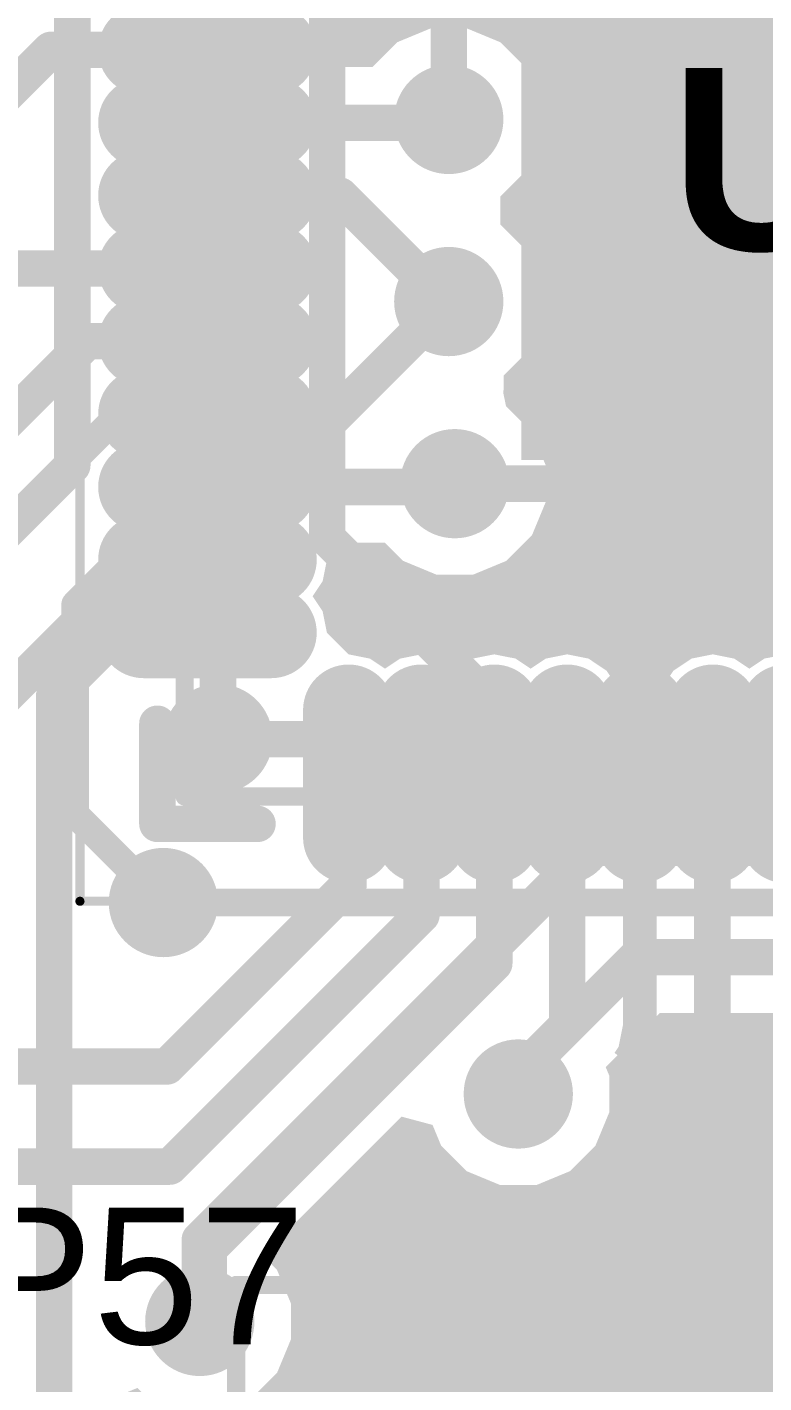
# Model space of a CAD drawing. Header units: inches. Extents: x -3 to 191, y -18 to 93.
# Drawn here: x 29.85 to 33.9, y 24.16 to 31.61 of the extents above; entities that cross this region are included whole.
import ezdxf

# ---------------------------------------------------------------- set-up
doc = ezdxf.new("R2010")
doc.units = ezdxf.units.IN
for name, color, linetype in [('Bottom Layer', 5, 'Continuous'), ('GND 1', 90, 'Continuous'), ('GND 2', 156, 'Continuous'), ('Mechanical 13', 56, 'Continuous'), ('Mechanical 15', 56, 'Continuous'), ('Mechanical 20', 56, 'Continuous'), ('PWR', 16, 'Continuous'), ('Signal L4', 76, 'Continuous'), ('Top Layer', 1, 'Continuous'), ('Top Overlay', 2, 'Continuous'), ('Top Paste', 8, 'Continuous'), ('Top Solder', 216, 'Continuous'), ('Via Holes', 16, 'Continuous')]:
    doc.layers.add(name, color=color, linetype=linetype)
doc.styles.add('Arial', font='', dxfattribs={"height": 0.2})
doc.styles.add('Arial_Bold', font='', dxfattribs={"height": 0.2})
doc.styles.get('Arial').set_extended_font_data('Arial')
doc.styles.get('Arial_Bold').set_extended_font_data('Arial', bold=True)

# ---------------------------------------------------------------- blocks, each defined once
blk = doc.blocks.new('PAD_RND_1MM_107')
at = {"layer": 'Top Layer'}
h = blk.add_hatch(color=1, dxfattribs=at)
edge = h.paths.add_edge_path()
edge.add_arc((0, 0), 0.5, 0, 360)
at = {"layer": 'Top Solder'}
h = blk.add_hatch(color=216, dxfattribs=at)
edge = h.paths.add_edge_path()
edge.add_arc((0, 0), 0.5, 0, 360)
blk = doc.blocks.new('PAD_RND_1MM_108')
at = {"layer": 'Top Layer'}
h = blk.add_hatch(color=1, dxfattribs=at)
edge = h.paths.add_edge_path()
edge.add_arc((0, 0), 0.5, 0, 360)
at = {"layer": 'Top Solder'}
h = blk.add_hatch(color=216, dxfattribs=at)
edge = h.paths.add_edge_path()
edge.add_arc((0, 0), 0.5, 0, 360)
blk = doc.blocks.new('ABM8272T3_163')
at = {"layer": 'Mechanical 20'}
for points in [[(-2.8, -2.4, 0.1, 0.1, 0), (-2.8, 2.4, 0.1, 0.1, 0)], [(2.8, -2.4, 0.1, 0.1, 0), (-2.8, -2.4, 0.1, 0.1, 0)]]:
    blk.add_lwpolyline(points, format="xyseb", dxfattribs=at)
blk.add_lwpolyline([(-2.825, -2.4, 0.05, 0.05, 1), (-2.775, -2.4, 0.05, 0.05, 1)], format="xyseb", close=True, dxfattribs=at)
blk.add_lwpolyline([(-2.825, -2.4, 0.05, 0.05, 1), (-2.775, -2.4, 0.05, 0.05, 1)], format="xyseb", close=True, dxfattribs=at)
blk = doc.blocks.new('QFN_56_EP_167')
at = {"layer": 'Bottom Layer'}
h = blk.add_hatch(color=5, dxfattribs=at)
edge = h.paths.add_edge_path()
edge.add_arc((-1.1, 0), 0.3, 0, 360)
h = blk.add_hatch(color=5, dxfattribs=at)
edge = h.paths.add_edge_path()
edge.add_arc((-1.1, -1.1), 0.3, 0, 360)
at = {"layer": 'GND 1'}
h = blk.add_hatch(color=90, dxfattribs=at)
edge = h.paths.add_edge_path()
edge.add_arc((-1.1, 0), 0.3, 0, 360)
h = blk.add_hatch(color=90, dxfattribs=at)
edge = h.paths.add_edge_path()
edge.add_arc((-1.1, -1.1), 0.3, 0, 360)
at = {"layer": 'GND 2'}
h = blk.add_hatch(color=156, dxfattribs=at)
edge = h.paths.add_edge_path()
edge.add_arc((-1.1, 0), 0.3, 0, 360)
h = blk.add_hatch(color=156, dxfattribs=at)
edge = h.paths.add_edge_path()
edge.add_arc((-1.1, -1.1), 0.3, 0, 360)
at = {"layer": 'PWR'}
h = blk.add_hatch(color=16, dxfattribs=at)
edge = h.paths.add_edge_path()
edge.add_arc((-1.1, 0), 0.3, 0, 360)
h = blk.add_hatch(color=16, dxfattribs=at)
edge = h.paths.add_edge_path()
edge.add_arc((-1.1, -1.1), 0.3, 0, 360)
at = {"layer": 'Signal L4'}
h = blk.add_hatch(color=76, dxfattribs=at)
edge = h.paths.add_edge_path()
edge.add_arc((-1.1, 0), 0.3, 0, 360)
h = blk.add_hatch(color=76, dxfattribs=at)
edge = h.paths.add_edge_path()
edge.add_arc((-1.1, -1.1), 0.3, 0, 360)
at = {"layer": 'Top Layer'}
blk.add_hatch(color=1, dxfattribs=at).paths.add_polyline_path([(-1.55, 1.55), (1.55, 1.55), (1.55, -1.55), (-1.55, -1.55)])
h = blk.add_hatch(color=1, dxfattribs=at)
edge = h.paths.add_edge_path()
edge.add_arc((-3.025, 0.6), 0.1, 270, 450)
edge.add_line((-3.025, 0.7), (-3.725, 0.7))
edge.add_arc((-3.725, 0.6), 0.1, 90, 270)
edge.add_line((-3.725, 0.5), (-3.025, 0.5))
h = blk.add_hatch(color=1, dxfattribs=at)
edge = h.paths.add_edge_path()
edge.add_arc((-3.025, 0.2), 0.1, 270, 450)
edge.add_line((-3.025, 0.3), (-3.725, 0.3))
edge.add_arc((-3.725, 0.2), 0.1, 90, 270)
edge.add_line((-3.725, 0.1), (-3.025, 0.1))
h = blk.add_hatch(color=1, dxfattribs=at)
edge = h.paths.add_edge_path()
edge.add_arc((-1.1, 0), 0.3, 0, 360)
h = blk.add_hatch(color=1, dxfattribs=at)
edge = h.paths.add_edge_path()
edge.add_arc((-3.025, -0.2), 0.1, 270, 450)
edge.add_line((-3.025, -0.1), (-3.725, -0.1))
edge.add_arc((-3.725, -0.2), 0.1, 90, 270)
edge.add_line((-3.725, -0.3), (-3.025, -0.3))
h = blk.add_hatch(color=1, dxfattribs=at)
edge = h.paths.add_edge_path()
edge.add_arc((-3.025, -0.6), 0.1, 270, 450)
edge.add_line((-3.025, -0.5), (-3.725, -0.5))
edge.add_arc((-3.725, -0.6), 0.1, 90, 270)
edge.add_line((-3.725, -0.7), (-3.025, -0.7))
h = blk.add_hatch(color=1, dxfattribs=at)
edge = h.paths.add_edge_path()
edge.add_arc((-1.1, -1.1), 0.3, 0, 360)
h = blk.add_hatch(color=1, dxfattribs=at)
edge = h.paths.add_edge_path()
edge.add_arc((-3.025, -1), 0.1, 270, 450)
edge.add_line((-3.025, -0.9), (-3.725, -0.9))
edge.add_arc((-3.725, -1), 0.1, 90, 270)
edge.add_line((-3.725, -1.1), (-3.025, -1.1))
h = blk.add_hatch(color=1, dxfattribs=at)
edge = h.paths.add_edge_path()
edge.add_arc((-3.025, -1.4), 0.1, 270, 450)
edge.add_line((-3.025, -1.3), (-3.725, -1.3))
edge.add_arc((-3.725, -1.4), 0.1, 90, 270)
edge.add_line((-3.725, -1.5), (-3.025, -1.5))
h = blk.add_hatch(color=1, dxfattribs=at)
edge = h.paths.add_edge_path()
edge.add_arc((-3.025, -1.8), 0.1, 270, 450)
edge.add_line((-3.025, -1.7), (-3.725, -1.7))
edge.add_arc((-3.725, -1.8), 0.1, 90, 270)
edge.add_line((-3.725, -1.9), (-3.025, -1.9))
h = blk.add_hatch(color=1, dxfattribs=at)
edge = h.paths.add_edge_path()
edge.add_arc((-3.025, -2.2), 0.1, 270, 450)
edge.add_line((-3.025, -2.1), (-3.725, -2.1))
edge.add_arc((-3.725, -2.2), 0.1, 90, 270)
edge.add_line((-3.725, -2.3), (-3.025, -2.3))
h = blk.add_hatch(color=1, dxfattribs=at)
edge = h.paths.add_edge_path()
edge.add_arc((-3.025, -2.6), 0.1, 270, 450)
edge.add_line((-3.025, -2.5), (-3.725, -2.5))
edge.add_arc((-3.725, -2.6), 0.1, 90, 270)
edge.add_line((-3.725, -2.7), (-3.025, -2.7))
h = blk.add_hatch(color=1, dxfattribs=at)
edge = h.paths.add_edge_path()
edge.add_arc((-2.6, -3.725), 0.1, 180, 360)
edge.add_line((-2.5, -3.725), (-2.5, -3.025))
edge.add_arc((-2.6, -3.025), 0.1, 0, 180)
edge.add_line((-2.7, -3.025), (-2.7, -3.725))
h = blk.add_hatch(color=1, dxfattribs=at)
edge = h.paths.add_edge_path()
edge.add_arc((-2.2, -3.725), 0.1, 180, 360)
edge.add_line((-2.1, -3.725), (-2.1, -3.025))
edge.add_arc((-2.2, -3.025), 0.1, 0, 180)
edge.add_line((-2.3, -3.025), (-2.3, -3.725))
h = blk.add_hatch(color=1, dxfattribs=at)
edge = h.paths.add_edge_path()
edge.add_arc((-1.8, -3.725), 0.1, 180, 360)
edge.add_line((-1.7, -3.725), (-1.7, -3.025))
edge.add_arc((-1.8, -3.025), 0.1, 0, 180)
edge.add_line((-1.9, -3.025), (-1.9, -3.725))
h = blk.add_hatch(color=1, dxfattribs=at)
edge = h.paths.add_edge_path()
edge.add_arc((-1.4, -3.725), 0.1, 180, 360)
edge.add_line((-1.3, -3.725), (-1.3, -3.025))
edge.add_arc((-1.4, -3.025), 0.1, 0, 180)
edge.add_line((-1.5, -3.025), (-1.5, -3.725))
h = blk.add_hatch(color=1, dxfattribs=at)
edge = h.paths.add_edge_path()
edge.add_arc((-1, -3.725), 0.1, 180, 360)
edge.add_line((-0.9, -3.725), (-0.9, -3.025))
edge.add_arc((-1, -3.025), 0.1, 0, 180)
edge.add_line((-1.1, -3.025), (-1.1, -3.725))
h = blk.add_hatch(color=1, dxfattribs=at)
edge = h.paths.add_edge_path()
edge.add_arc((-0.6, -3.725), 0.1, 180, 360)
edge.add_line((-0.5, -3.725), (-0.5, -3.025))
edge.add_arc((-0.6, -3.025), 0.1, 0, 180)
edge.add_line((-0.7, -3.025), (-0.7, -3.725))
at = {"layer": 'Top Paste'}
blk.add_hatch(color=8, dxfattribs=at).paths.add_polyline_path([(-1.55, 1.55), (1.55, 1.55), (1.55, -1.55), (-1.55, -1.55)])
h = blk.add_hatch(color=8, dxfattribs=at)
edge = h.paths.add_edge_path()
edge.add_arc((-3.025, 0.6), 0.1, 270, 450)
edge.add_line((-3.025, 0.7), (-3.725, 0.7))
edge.add_arc((-3.725, 0.6), 0.1, 90, 270)
edge.add_line((-3.725, 0.5), (-3.025, 0.5))
h = blk.add_hatch(color=8, dxfattribs=at)
edge = h.paths.add_edge_path()
edge.add_arc((-3.025, 0.2), 0.1, 270, 450)
edge.add_line((-3.025, 0.3), (-3.725, 0.3))
edge.add_arc((-3.725, 0.2), 0.1, 90, 270)
edge.add_line((-3.725, 0.1), (-3.025, 0.1))
h = blk.add_hatch(color=8, dxfattribs=at)
edge = h.paths.add_edge_path()
edge.add_arc((-3.025, -0.2), 0.1, 270, 450)
edge.add_line((-3.025, -0.1), (-3.725, -0.1))
edge.add_arc((-3.725, -0.2), 0.1, 90, 270)
edge.add_line((-3.725, -0.3), (-3.025, -0.3))
h = blk.add_hatch(color=8, dxfattribs=at)
edge = h.paths.add_edge_path()
edge.add_arc((-3.025, -0.6), 0.1, 270, 450)
edge.add_line((-3.025, -0.5), (-3.725, -0.5))
edge.add_arc((-3.725, -0.6), 0.1, 90, 270)
edge.add_line((-3.725, -0.7), (-3.025, -0.7))
h = blk.add_hatch(color=8, dxfattribs=at)
edge = h.paths.add_edge_path()
edge.add_arc((-3.025, -1), 0.1, 270, 450)
edge.add_line((-3.025, -0.9), (-3.725, -0.9))
edge.add_arc((-3.725, -1), 0.1, 90, 270)
edge.add_line((-3.725, -1.1), (-3.025, -1.1))
h = blk.add_hatch(color=8, dxfattribs=at)
edge = h.paths.add_edge_path()
edge.add_arc((-3.025, -1.4), 0.1, 270, 450)
edge.add_line((-3.025, -1.3), (-3.725, -1.3))
edge.add_arc((-3.725, -1.4), 0.1, 90, 270)
edge.add_line((-3.725, -1.5), (-3.025, -1.5))
h = blk.add_hatch(color=8, dxfattribs=at)
edge = h.paths.add_edge_path()
edge.add_arc((-3.025, -1.8), 0.1, 270, 450)
edge.add_line((-3.025, -1.7), (-3.725, -1.7))
edge.add_arc((-3.725, -1.8), 0.1, 90, 270)
edge.add_line((-3.725, -1.9), (-3.025, -1.9))
h = blk.add_hatch(color=8, dxfattribs=at)
edge = h.paths.add_edge_path()
edge.add_arc((-3.025, -2.2), 0.1, 270, 450)
edge.add_line((-3.025, -2.1), (-3.725, -2.1))
edge.add_arc((-3.725, -2.2), 0.1, 90, 270)
edge.add_line((-3.725, -2.3), (-3.025, -2.3))
h = blk.add_hatch(color=8, dxfattribs=at)
edge = h.paths.add_edge_path()
edge.add_arc((-3.025, -2.6), 0.1, 270, 450)
edge.add_line((-3.025, -2.5), (-3.725, -2.5))
edge.add_arc((-3.725, -2.6), 0.1, 90, 270)
edge.add_line((-3.725, -2.7), (-3.025, -2.7))
h = blk.add_hatch(color=8, dxfattribs=at)
edge = h.paths.add_edge_path()
edge.add_arc((-2.6, -3.725), 0.1, 180, 360)
edge.add_line((-2.5, -3.725), (-2.5, -3.025))
edge.add_arc((-2.6, -3.025), 0.1, 0, 180)
edge.add_line((-2.7, -3.025), (-2.7, -3.725))
h = blk.add_hatch(color=8, dxfattribs=at)
edge = h.paths.add_edge_path()
edge.add_arc((-2.2, -3.725), 0.1, 180, 360)
edge.add_line((-2.1, -3.725), (-2.1, -3.025))
edge.add_arc((-2.2, -3.025), 0.1, 0, 180)
edge.add_line((-2.3, -3.025), (-2.3, -3.725))
h = blk.add_hatch(color=8, dxfattribs=at)
edge = h.paths.add_edge_path()
edge.add_arc((-1.8, -3.725), 0.1, 180, 360)
edge.add_line((-1.7, -3.725), (-1.7, -3.025))
edge.add_arc((-1.8, -3.025), 0.1, 0, 180)
edge.add_line((-1.9, -3.025), (-1.9, -3.725))
h = blk.add_hatch(color=8, dxfattribs=at)
edge = h.paths.add_edge_path()
edge.add_arc((-1.4, -3.725), 0.1, 180, 360)
edge.add_line((-1.3, -3.725), (-1.3, -3.025))
edge.add_arc((-1.4, -3.025), 0.1, 0, 180)
edge.add_line((-1.5, -3.025), (-1.5, -3.725))
h = blk.add_hatch(color=8, dxfattribs=at)
edge = h.paths.add_edge_path()
edge.add_arc((-1, -3.725), 0.1, 180, 360)
edge.add_line((-0.9, -3.725), (-0.9, -3.025))
edge.add_arc((-1, -3.025), 0.1, 0, 180)
edge.add_line((-1.1, -3.025), (-1.1, -3.725))
h = blk.add_hatch(color=8, dxfattribs=at)
edge = h.paths.add_edge_path()
edge.add_arc((-0.6, -3.725), 0.1, 180, 360)
edge.add_line((-0.5, -3.725), (-0.5, -3.025))
edge.add_arc((-0.6, -3.025), 0.1, 0, 180)
edge.add_line((-0.7, -3.025), (-0.7, -3.725))
at = {"layer": 'Top Solder'}
blk.add_hatch(color=216, dxfattribs=at).paths.add_polyline_path([(-1.6516, 1.6516), (1.6516, 1.6516), (1.6516, -1.6516), (-1.6516, -1.6516)])
h = blk.add_hatch(color=216, dxfattribs=at)
edge = h.paths.add_edge_path()
edge.add_arc((-3.025, 0.6), 0.25, 270, 450)
edge.add_line((-3.025, 0.85), (-3.725, 0.85))
edge.add_arc((-3.725, 0.6), 0.25, 90, 270)
edge.add_line((-3.725, 0.35), (-3.025, 0.35))
h = blk.add_hatch(color=216, dxfattribs=at)
edge = h.paths.add_edge_path()
edge.add_arc((-3.025, 0.2), 0.25, 270, 450)
edge.add_line((-3.025, 0.45), (-3.725, 0.45))
edge.add_arc((-3.725, 0.2), 0.25, 90, 270)
edge.add_line((-3.725, -0.05), (-3.025, -0.05))
h = blk.add_hatch(color=216, dxfattribs=at)
edge = h.paths.add_edge_path()
edge.add_arc((-3.025, -0.2), 0.25, 270, 450)
edge.add_line((-3.025, 0.05), (-3.725, 0.05))
edge.add_arc((-3.725, -0.2), 0.25, 90, 270)
edge.add_line((-3.725, -0.45), (-3.025, -0.45))
h = blk.add_hatch(color=216, dxfattribs=at)
edge = h.paths.add_edge_path()
edge.add_arc((-3.025, -0.6), 0.25, 270, 450)
edge.add_line((-3.025, -0.35), (-3.725, -0.35))
edge.add_arc((-3.725, -0.6), 0.25, 90, 270)
edge.add_line((-3.725, -0.85), (-3.025, -0.85))
h = blk.add_hatch(color=216, dxfattribs=at)
edge = h.paths.add_edge_path()
edge.add_arc((-3.025, -1), 0.25, 270, 450)
edge.add_line((-3.025, -0.75), (-3.725, -0.75))
edge.add_arc((-3.725, -1), 0.25, 90, 270)
edge.add_line((-3.725, -1.25), (-3.025, -1.25))
h = blk.add_hatch(color=216, dxfattribs=at)
edge = h.paths.add_edge_path()
edge.add_arc((-3.025, -1.4), 0.25, 270, 450)
edge.add_line((-3.025, -1.15), (-3.725, -1.15))
edge.add_arc((-3.725, -1.4), 0.25, 90, 270)
edge.add_line((-3.725, -1.65), (-3.025, -1.65))
h = blk.add_hatch(color=216, dxfattribs=at)
edge = h.paths.add_edge_path()
edge.add_arc((-3.025, -1.8), 0.25, 270, 450)
edge.add_line((-3.025, -1.55), (-3.725, -1.55))
edge.add_arc((-3.725, -1.8), 0.25, 90, 270)
edge.add_line((-3.725, -2.05), (-3.025, -2.05))
h = blk.add_hatch(color=216, dxfattribs=at)
edge = h.paths.add_edge_path()
edge.add_arc((-3.025, -2.2), 0.25, 270, 450)
edge.add_line((-3.025, -1.95), (-3.725, -1.95))
edge.add_arc((-3.725, -2.2), 0.25, 90, 270)
edge.add_line((-3.725, -2.45), (-3.025, -2.45))
h = blk.add_hatch(color=216, dxfattribs=at)
edge = h.paths.add_edge_path()
edge.add_arc((-3.025, -2.6), 0.25, 270, 450)
edge.add_line((-3.025, -2.35), (-3.725, -2.35))
edge.add_arc((-3.725, -2.6), 0.25, 90, 270)
edge.add_line((-3.725, -2.85), (-3.025, -2.85))
h = blk.add_hatch(color=216, dxfattribs=at)
edge = h.paths.add_edge_path()
edge.add_arc((-2.6, -3.725), 0.25, 180, 360)
edge.add_line((-2.35, -3.725), (-2.35, -3.025))
edge.add_arc((-2.6, -3.025), 0.25, 0, 180)
edge.add_line((-2.85, -3.025), (-2.85, -3.725))
h = blk.add_hatch(color=216, dxfattribs=at)
edge = h.paths.add_edge_path()
edge.add_arc((-2.2, -3.725), 0.25, 180, 360)
edge.add_line((-1.95, -3.725), (-1.95, -3.025))
edge.add_arc((-2.2, -3.025), 0.25, 0, 180)
edge.add_line((-2.45, -3.025), (-2.45, -3.725))
h = blk.add_hatch(color=216, dxfattribs=at)
edge = h.paths.add_edge_path()
edge.add_arc((-1.8, -3.725), 0.25, 180, 360)
edge.add_line((-1.55, -3.725), (-1.55, -3.025))
edge.add_arc((-1.8, -3.025), 0.25, 0, 180)
edge.add_line((-2.05, -3.025), (-2.05, -3.725))
h = blk.add_hatch(color=216, dxfattribs=at)
edge = h.paths.add_edge_path()
edge.add_arc((-1.4, -3.725), 0.25, 180, 360)
edge.add_line((-1.15, -3.725), (-1.15, -3.025))
edge.add_arc((-1.4, -3.025), 0.25, 0, 180)
edge.add_line((-1.65, -3.025), (-1.65, -3.725))
h = blk.add_hatch(color=216, dxfattribs=at)
edge = h.paths.add_edge_path()
edge.add_arc((-1, -3.725), 0.25, 180, 360)
edge.add_line((-0.75, -3.725), (-0.75, -3.025))
edge.add_arc((-1, -3.025), 0.25, 0, 180)
edge.add_line((-1.25, -3.025), (-1.25, -3.725))
h = blk.add_hatch(color=216, dxfattribs=at)
edge = h.paths.add_edge_path()
edge.add_arc((-0.6, -3.725), 0.25, 180, 360)
edge.add_line((-0.35, -3.725), (-0.35, -3.025))
edge.add_arc((-0.6, -3.025), 0.25, 0, 180)
edge.add_line((-0.85, -3.025), (-0.85, -3.725))
h = blk.add_hatch(color=216, dxfattribs=at)
edge = h.paths.add_edge_path()
edge.add_arc((-0.2, -3.725), 0.25, 180, 360)
edge.add_line((0.05, -3.725), (0.05, -3.025))
edge.add_arc((-0.2, -3.025), 0.25, 0, 180)
edge.add_line((-0.45, -3.025), (-0.45, -3.725))
at = {"layer": 'Via Holes'}
h = blk.add_hatch(color=7, dxfattribs=at)
edge = h.paths.add_edge_path()
edge.add_arc((-1.1, 0), 0.125, 0, 360)
h = blk.add_hatch(color=7, dxfattribs=at)
edge = h.paths.add_edge_path()
edge.add_arc((-1.1, -1.1), 0.125, 0, 360)
at = {"layer": 'Mechanical 13'}
for points in [[(-3.5, -3.5, 0.1, 0.1, 0), (-3.5, 2.8, 0.1, 0.1, 0)], [(-3.5, -3.5, 0.1, 0.1, 0), (3.5, -3.5, 0.1, 0.1, 0)]]:
    blk.add_lwpolyline(points, format="xyseb", dxfattribs=at)
blk.add_lwpolyline([(-3.525, -3.5, 0.05, 0.05, 1), (-3.475, -3.5, 0.05, 0.05, 1)], format="xyseb", close=True, dxfattribs=at)
blk.add_lwpolyline([(-3.525, -3.5, 0.05, 0.05, 1), (-3.475, -3.5, 0.05, 0.05, 1)], format="xyseb", close=True, dxfattribs=at)
at = {"layer": 'Mechanical 15'}
for points in [[(-4.075, -4.075, 0.05, 0.05, 0), (-4.075, 4.075, 0.05, 0.05, 0)], [(-0.5, 0, 0.1, 0.1, 0), (0.5, 0, 0.1, 0.1, 0)], [(-4.075, -4.075, 0.05, 0.05, 0), (4.075, -4.075, 0.05, 0.05, 0)]]:
    blk.add_lwpolyline(points, format="xyseb", dxfattribs=at)
for points in [[(-0.525, 0, 0.05, 0.05, 1), (-0.475, 0, 0.05, 0.05, 1)], [(-4.0875, -4.075, 0.025, 0.025, 1), (-4.0625, -4.075, 0.025, 0.025, 1)], [(-4.0875, -4.075, 0.025, 0.025, 1), (-4.0625, -4.075, 0.025, 0.025, 1)]]:
    blk.add_lwpolyline(points, format="xyseb", close=True, dxfattribs=at)
at = {"layer": 'Top Overlay'}
for points in [[(-3.65, -3.65, 0.2, 0.2, 0), (-3.65, -3.1, 0.2, 0.2, 0)], [(-3.65, -3.65, 0.2, 0.2, 0), (-3.1, -3.65, 0.2, 0.2, 0)]]:
    blk.add_lwpolyline(points, format="xyseb", dxfattribs=at)
for points in [[(-3.7, -3.1, 0.1, 0.1, 1), (-3.6, -3.1, 0.1, 0.1, 1)], [(-3.7, -3.65, 0.1, 0.1, 1), (-3.6, -3.65, 0.1, 0.1, 1)], [(-3.7, -3.65, 0.1, 0.1, 1), (-3.6, -3.65, 0.1, 0.1, 1)], [(-3.15, -3.65, 0.1, 0.1, 1), (-3.05, -3.65, 0.1, 0.1, 1)]]:
    blk.add_lwpolyline(points, format="xyseb", close=True, dxfattribs=at)
at = {"layer": 'Mechanical 13', "style": 'Arial_Bold'}
blk.add_text('U9', height=1, rotation=360, dxfattribs=at).set_placement((-0.8331, -0.4998))

msp = doc.modelspace()

# ---------------------------------------------------------------- hatches: boundary and pattern name
at = {"layer": 'Bottom Layer'}
h = msp.add_hatch(color=5, dxfattribs=at)
edge = h.paths.add_edge_path()
edge.add_arc((32.167, 31.1), 0.3, 0, 360)
h = msp.add_hatch(color=5, dxfattribs=at)
edge = h.paths.add_edge_path()
edge.add_arc((32.167, 30.1), 0.3, 0, 360)
msp.add_hatch(color=5, dxfattribs=at).paths.add_polyline_path([(39.3941, 29.9855), (39.3941, 25.3924), (36.7837, 22.782), (36.7174, 22.6827), (36.6941, 22.5657), (36.6941, 22.5657), (36.6941, 12.9515), (36.6941, 12.9515), (36.7174, 12.8344), (36.7837, 12.7352), (39.5059, 10.013), (39.376, 9.8832), (39.3584, 9.8405), (39.1791, 9.8049), (30.3059, 18.6781), (30.3059, 24.072), (30.4579, 24.135), (30.5168, 24.0761), (30.7005, 24), (30.8995, 24), (31.0832, 24.0761), (31.2239, 24.2168), (31.3, 24.4005), (31.3, 24.5995), (31.2239, 24.7832), (31.1456, 24.8615), (31.9084, 25.6243), (32.078, 25.579), (32.1249, 25.4656), (32.2656, 25.3249), (32.4494, 25.2488), (32.6483, 25.2488), (32.832, 25.3249), (32.9727, 25.4656), (33.0488, 25.6493), (33.0488, 25.8483), (33.0289, 25.8963), (33.3267, 26.1941), (36.1043, 26.1941), (36.2059, 26.0421), (36.1799, 25.9794), (36.1799, 25.7804), (36.256, 25.5967), (36.3235, 25.5292), (36.3933, 25.4503), (36.3235, 25.3306), (36.2761, 25.2832), (36.2, 25.0995), (36.2, 24.9005), (36.2761, 24.7168), (36.4168, 24.5761), (36.6005, 24.5), (36.7995, 24.5), (36.9832, 24.5761), (37.1239, 24.7168), (37.2, 24.9005), (37.2, 25.0995), (37.1239, 25.2832), (37.0564, 25.3507), (37.0103, 25.4027), (37.0371, 25.4805), (37.2008, 25.5622), (37.2472, 25.5457), (37.3168, 25.4761), (37.5005, 25.4), (37.6995, 25.4), (37.8832, 25.4761), (38.0239, 25.6168), (38.1, 25.8005), (38.1, 25.9674), (39.1163, 26.9837), (39.1826, 27.0829), (39.2059, 27.2), (39.2059, 29.9285), (39.3579, 30.0097)])
h = msp.add_hatch(color=5, dxfattribs=at)
edge = h.paths.add_edge_path()
edge.add_arc((32.2, 29.1), 0.3, 0, 360)
h = msp.add_hatch(color=5, dxfattribs=at)
edge = h.paths.add_edge_path()
edge.add_arc((33.2, 28.5), 0.3, 0, 360)
h = msp.add_hatch(color=5, dxfattribs=at)
edge = h.paths.add_edge_path()
edge.add_arc((30.9, 27.7), 0.3, 0, 360)
h = msp.add_hatch(color=5, dxfattribs=at)
edge = h.paths.add_edge_path()
edge.add_arc((30.6, 26.8), 0.3, 0, 360)
h = msp.add_hatch(color=5, dxfattribs=at)
edge = h.paths.add_edge_path()
edge.add_arc((32.5488, 25.7488), 0.3, 0, 360)
h = msp.add_hatch(color=5, dxfattribs=at)
edge = h.paths.add_edge_path()
edge.add_arc((30.8, 24.5), 0.3, 0, 360)
at = {"layer": 'GND 1'}
h = msp.add_hatch(color=90, dxfattribs=at)
edge = h.paths.add_edge_path()
edge.add_arc((32.167, 31.1), 0.3, 0, 360)
h = msp.add_hatch(color=90, dxfattribs=at)
edge = h.paths.add_edge_path()
edge.add_arc((32.167, 30.1), 0.3, 0, 360)
h = msp.add_hatch(color=90, dxfattribs=at)
edge = h.paths.add_edge_path()
edge.add_arc((32.2, 29.1), 0.3, 0, 360)
h = msp.add_hatch(color=90, dxfattribs=at)
edge = h.paths.add_edge_path()
edge.add_arc((33.2, 28.5), 0.3, 0, 360)
h = msp.add_hatch(color=90, dxfattribs=at)
edge = h.paths.add_edge_path()
edge.add_arc((30.9, 27.7), 0.3, 0, 360)
h = msp.add_hatch(color=90, dxfattribs=at)
edge = h.paths.add_edge_path()
edge.add_arc((30.6, 26.8), 0.3, 0, 360)
h = msp.add_hatch(color=90, dxfattribs=at)
edge = h.paths.add_edge_path()
edge.add_arc((32.5488, 25.7488), 0.3, 0, 360)
h = msp.add_hatch(color=90, dxfattribs=at)
edge = h.paths.add_edge_path()
edge.add_arc((30.8, 24.5), 0.3, 0, 360)
at = {"layer": 'GND 2'}
h = msp.add_hatch(color=156, dxfattribs=at)
edge = h.paths.add_edge_path()
edge.add_arc((32.167, 31.1), 0.3, 0, 360)
h = msp.add_hatch(color=156, dxfattribs=at)
edge = h.paths.add_edge_path()
edge.add_arc((32.167, 30.1), 0.3, 0, 360)
h = msp.add_hatch(color=156, dxfattribs=at)
edge = h.paths.add_edge_path()
edge.add_arc((32.2, 29.1), 0.3, 0, 360)
h = msp.add_hatch(color=156, dxfattribs=at)
edge = h.paths.add_edge_path()
edge.add_arc((33.2, 28.5), 0.3, 0, 360)
h = msp.add_hatch(color=156, dxfattribs=at)
edge = h.paths.add_edge_path()
edge.add_arc((30.9, 27.7), 0.3, 0, 360)
h = msp.add_hatch(color=156, dxfattribs=at)
edge = h.paths.add_edge_path()
edge.add_arc((30.6, 26.8), 0.3, 0, 360)
h = msp.add_hatch(color=156, dxfattribs=at)
edge = h.paths.add_edge_path()
edge.add_arc((32.5488, 25.7488), 0.3, 0, 360)
h = msp.add_hatch(color=156, dxfattribs=at)
edge = h.paths.add_edge_path()
edge.add_arc((30.8, 24.5), 0.3, 0, 360)
at = {"layer": 'PWR'}
h = msp.add_hatch(color=16, dxfattribs=at)
edge = h.paths.add_edge_path()
edge.add_arc((32.167, 31.1), 0.3, 0, 360)
h = msp.add_hatch(color=16, dxfattribs=at)
edge = h.paths.add_edge_path()
edge.add_arc((32.167, 30.1), 0.3, 0, 360)
h = msp.add_hatch(color=16, dxfattribs=at)
edge = h.paths.add_edge_path()
edge.add_arc((32.2, 29.1), 0.3, 0, 360)
h = msp.add_hatch(color=16, dxfattribs=at)
edge = h.paths.add_edge_path()
edge.add_arc((33.2, 28.5), 0.3, 0, 360)
h = msp.add_hatch(color=16, dxfattribs=at)
edge = h.paths.add_edge_path()
edge.add_arc((30.9, 27.7), 0.3, 0, 360)
h = msp.add_hatch(color=16, dxfattribs=at)
edge = h.paths.add_edge_path()
edge.add_arc((30.6, 26.8), 0.3, 0, 360)
h = msp.add_hatch(color=16, dxfattribs=at)
edge = h.paths.add_edge_path()
edge.add_arc((32.5488, 25.7488), 0.3, 0, 360)
h = msp.add_hatch(color=16, dxfattribs=at)
edge = h.paths.add_edge_path()
edge.add_arc((30.8, 24.5), 0.3, 0, 360)
at = {"layer": 'Signal L4'}
h = msp.add_hatch(color=76, dxfattribs=at)
edge = h.paths.add_edge_path()
edge.add_arc((32.167, 31.1), 0.3, 0, 360)
h = msp.add_hatch(color=76, dxfattribs=at)
edge = h.paths.add_edge_path()
edge.add_arc((32.167, 30.1), 0.3, 0, 360)
h = msp.add_hatch(color=76, dxfattribs=at)
edge = h.paths.add_edge_path()
edge.add_arc((32.2, 29.1), 0.3, 0, 360)
h = msp.add_hatch(color=76, dxfattribs=at)
edge = h.paths.add_edge_path()
edge.add_arc((33.2, 28.5), 0.3, 0, 360)
h = msp.add_hatch(color=76, dxfattribs=at)
edge = h.paths.add_edge_path()
edge.add_arc((30.9, 27.7), 0.3, 0, 360)
h = msp.add_hatch(color=76, dxfattribs=at)
edge = h.paths.add_edge_path()
edge.add_arc((30.6, 26.8), 0.3, 0, 360)
h = msp.add_hatch(color=76, dxfattribs=at)
edge = h.paths.add_edge_path()
edge.add_arc((32.5488, 25.7488), 0.3, 0, 360)
h = msp.add_hatch(color=76, dxfattribs=at)
edge = h.paths.add_edge_path()
edge.add_arc((30.8, 24.5), 0.3, 0, 360)
at = {"layer": 'Top Layer'}
msp.add_hatch(color=1, dxfattribs=at).paths.add_polyline_path([(36.117, 33.0241), (36.0761, 32.9832), (36, 32.7995), (36, 32.6005), (36.0761, 32.4168), (36.1929, 32.3), (36.0761, 32.1832), (36, 31.9995), (36, 31.8005), (36.0761, 31.6168), (36.1929, 31.5), (36.0761, 31.3832), (36, 31.1995), (36, 31.0005), (36.0761, 30.8168), (36.2168, 30.6761), (36.2594, 30.6584), (36.2951, 30.4791), (36.2837, 30.4678), (36.2174, 30.3685), (36.1941, 30.2515), (36.1941, 30.2515), (36.1941, 30.2012), (36.0761, 30.0832), (36, 29.8995), (36, 29.7005), (36.0761, 29.5168), (36.2168, 29.3761), (36.4005, 29.3), (36.5995, 29.3), (36.7832, 29.3761), (36.927, 29.3339), (36.9406, 29.3125), (36.9654, 29.208), (36.9594, 29.1991), (36.9361, 29.082), (36.9594, 28.9649), (37.0148, 28.882), (36.9594, 28.7991), (36.9361, 28.682), (36.9594, 28.5649), (37.0148, 28.482), (36.9594, 28.3991), (36.9361, 28.282), (36.817, 28.1629), (36.7, 28.1396), (36.6767, 28.1241), (36.5854, 28.1553), (36.5, 28.3005), (36.5, 28.4995), (36.4239, 28.6832), (36.2832, 28.8239), (36.0995, 28.9), (35.9005, 28.9), (35.7168, 28.8239), (35.5761, 28.6832), (35.5, 28.4995), (35.5, 28.3005), (35.4323, 28.1732), (35.3978, 28.151), (35.3854, 28.1553), (35.3, 28.3005), (35.3, 28.4995), (35.2239, 28.6832), (35.0832, 28.8239), (34.8995, 28.9), (34.7005, 28.9), (34.5168, 28.8239), (34.3761, 28.6832), (34.3, 28.4995), (34.3, 28.3005), (34.2076, 28.1412), (34.1573, 28.1241), (34.1341, 28.1396), (34.017, 28.1629), (33.9, 28.1396), (33.817, 28.0842), (33.7341, 28.1396), (33.617, 28.1629), (33.5, 28.1396), (33.4007, 28.0733), (33.3344, 27.9741), (33.3111, 27.857), (33.3111, 26.9685), (33.3083, 26.9541), (33.3083, 26.9541), (33.3083, 25.9908), (33.1954, 25.878), (33.0773, 25.9749), (33.0996, 26.0082), (33.1229, 26.1252), (33.1229, 26.1253), (33.1229, 27.507), (33.1229, 27.857), (33.0996, 27.9741), (33.0333, 28.0733), (32.9341, 28.1396), (32.817, 28.1629), (32.7, 28.1396), (32.617, 28.0842), (32.5341, 28.1396), (32.417, 28.1629), (32.3, 28.1396), (32.217, 28.0842), (32.1341, 28.1396), (32.017, 28.1629), (31.9, 28.1396), (31.817, 28.0842), (31.7341, 28.1396), (31.617, 28.1629), (31.4979, 28.282), (31.4746, 28.3991), (31.4192, 28.482), (31.4746, 28.5649), (31.4979, 28.682), (31.5751, 28.7761), (31.8168, 28.7761), (31.9168, 28.6761), (32.1005, 28.6), (32.2995, 28.6), (32.4832, 28.6761), (32.6239, 28.8168), (32.7, 29.0005), (32.7, 29.1995), (32.6239, 29.3832), (32.4832, 29.5239), (32.4816, 29.5246), (32.4673, 29.5937), (32.4686, 29.6945), (32.5909, 29.8168), (32.667, 30.0005), (32.667, 30.1995), (32.5909, 30.3832), (32.4502, 30.5239), (32.45, 30.524), (32.45, 30.676), (32.4502, 30.6761), (32.5909, 30.8168), (32.667, 31.0005), (32.667, 31.1995), (32.5909, 31.3832), (32.4502, 31.5239), (32.2665, 31.6), (32.0676, 31.6), (31.8838, 31.5239), (31.7478, 31.3879), (31.5751, 31.3879), (31.4979, 31.482), (31.4746, 31.5991), (31.4192, 31.682), (31.4746, 31.7649), (31.4979, 31.882), (31.4746, 31.9991), (31.4192, 32.082), (31.4746, 32.1649), (31.4979, 32.282), (31.4746, 32.3991), (31.4192, 32.482), (31.4746, 32.5649), (31.4979, 32.682), (31.4746, 32.7991), (31.4192, 32.882), (31.4746, 32.9649), (31.4979, 33.082), (31.5751, 33.1761), (35.0763, 33.1761), (35.0763, 33.1761), (35.0763, 33.1761), (36.0541, 33.1761)])
h = msp.add_hatch(color=1, dxfattribs=at)
edge = h.paths.add_edge_path()
edge.add_arc((32.167, 31.1), 0.3, 0, 360)
h = msp.add_hatch(color=1, dxfattribs=at)
edge = h.paths.add_edge_path()
edge.add_arc((32.167, 30.1), 0.3, 0, 360)
h = msp.add_hatch(color=1, dxfattribs=at)
edge = h.paths.add_edge_path()
edge.add_arc((32.2, 29.1), 0.3, 0, 360)
h = msp.add_hatch(color=1, dxfattribs=at)
edge = h.paths.add_edge_path()
edge.add_arc((33.2, 28.5), 0.3, 0, 360)
h = msp.add_hatch(color=1, dxfattribs=at)
edge = h.paths.add_edge_path()
edge.add_arc((30.9, 27.7), 0.3, 0, 360)
h = msp.add_hatch(color=1, dxfattribs=at)
edge = h.paths.add_edge_path()
edge.add_arc((30.6, 26.8), 0.3, 0, 360)
h = msp.add_hatch(color=1, dxfattribs=at)
edge = h.paths.add_edge_path()
edge.add_arc((32.5488, 25.7488), 0.3, 0, 360)
h = msp.add_hatch(color=1, dxfattribs=at)
edge = h.paths.add_edge_path()
edge.add_arc((30.8, 24.5), 0.3, 0, 360)
at = {"layer": 'Via Holes'}
h = msp.add_hatch(color=7, dxfattribs=at)
edge = h.paths.add_edge_path()
edge.add_arc((32.167, 31.1), 0.15, 0, 360)
h = msp.add_hatch(color=7, dxfattribs=at)
edge = h.paths.add_edge_path()
edge.add_arc((32.167, 30.1), 0.15, 0, 360)
h = msp.add_hatch(color=7, dxfattribs=at)
edge = h.paths.add_edge_path()
edge.add_arc((32.2, 29.1), 0.15, 0, 360)
h = msp.add_hatch(color=7, dxfattribs=at)
edge = h.paths.add_edge_path()
edge.add_arc((33.2, 28.5), 0.15, 0, 360)
h = msp.add_hatch(color=7, dxfattribs=at)
edge = h.paths.add_edge_path()
edge.add_arc((30.9, 27.7), 0.15, 0, 360)
h = msp.add_hatch(color=7, dxfattribs=at)
edge = h.paths.add_edge_path()
edge.add_arc((30.6, 26.8), 0.15, 0, 360)
h = msp.add_hatch(color=7, dxfattribs=at)
edge = h.paths.add_edge_path()
edge.add_arc((32.5488, 25.7488), 0.15, 0, 360)
h = msp.add_hatch(color=7, dxfattribs=at)
edge = h.paths.add_edge_path()
edge.add_arc((30.8, 24.5), 0.15, 0, 360)

# ---------------------------------------------------------------- linework, layer by layer
at = {"layer": 'Bottom Layer'}
for points in [[(30, 27.933, 0.2, 0.2, 0), (32.167, 30.1, 0.2, 0.2, 0)], [(30, 18.5514, 0.2, 0.2, 0), (30, 27.933, 0.2, 0.2, 0)], [(30.903, 27.697, 0.2, 0.2, 0), (36.8971, 27.697, 0.2, 0.2, 0)], [(30.8, 24.9485, 0.2, 0.2, 0), (32.9515, 27.1, 0.2, 0.2, 0)], [(32.9515, 27.1, 0.2, 0.2, 0), (37.3, 27.1, 0.2, 0.2, 0)], [(32.5488, 25.8488, 0.2, 0.2, 0), (33.2, 26.5, 0.2, 0.2, 0)], [(33.2, 26.5, 0.2, 0.2, 0), (37.5, 26.5, 0.2, 0.2, 0)], [(32.5488, 25.7488, 0.2, 0.2, 0), (32.5488, 25.8488, 0.2, 0.2, 0)], [(30.8, 24.5, 0.2, 0.2, 0), (30.8, 24.9485, 0.2, 0.2, 0)]]:
    msp.add_lwpolyline(points, format="xyseb", dxfattribs=at)
for points in [[(32.117, 30.1, 0.1, 0.1, 1), (32.217, 30.1, 0.1, 0.1, 1)], [(29.95, 27.933, 0.1, 0.1, 1), (30.05, 27.933, 0.1, 0.1, 1)], [(29.95, 27.933, 0.1, 0.1, 1), (30.05, 27.933, 0.1, 0.1, 1)], [(30.853, 27.697, 0.1, 0.1, 1), (30.953, 27.697, 0.1, 0.1, 1)], [(32.9015, 27.1, 0.1, 0.1, 1), (33.0015, 27.1, 0.1, 0.1, 1)], [(32.9015, 27.1, 0.1, 0.1, 1), (33.0015, 27.1, 0.1, 0.1, 1)], [(33.15, 26.5, 0.1, 0.1, 1), (33.25, 26.5, 0.1, 0.1, 1)], [(33.15, 26.5, 0.1, 0.1, 1), (33.25, 26.5, 0.1, 0.1, 1)], [(32.4988, 25.8488, 0.1, 0.1, 1), (32.5988, 25.8488, 0.1, 0.1, 1)], [(32.4988, 25.8488, 0.1, 0.1, 1), (32.5988, 25.8488, 0.1, 0.1, 1)], [(32.4988, 25.7488, 0.1, 0.1, 1), (32.5988, 25.7488, 0.1, 0.1, 1)], [(30.75, 24.9485, 0.1, 0.1, 1), (30.85, 24.9485, 0.1, 0.1, 1)], [(30.75, 24.9485, 0.1, 0.1, 1), (30.85, 24.9485, 0.1, 0.1, 1)], [(30.75, 24.5, 0.1, 0.1, 1), (30.85, 24.5, 0.1, 0.1, 1)]]:
    msp.add_lwpolyline(points, format="xyseb", close=True, dxfattribs=at)
at = {"layer": 'Signal L4'}
for points in [[(30.1, 29.2, 0.2, 0.2, 0), (30.1, 37.8657, 0.2, 0.2, 0)], [(30.8, 29, 0.2, 0.2, 0), (30.8, 37.5, 0.2, 0.2, 0)], [(31.5, 28.8, 0.2, 0.2, 0), (31.5, 36.6, 0.2, 0.2, 0)], [(32.167, 31.1, 0.2, 0.2, 0), (32.167, 34.767, 0.2, 0.2, 0)], [(28.1, 27.2, 0.2, 0.2, 0), (30.1, 29.2, 0.2, 0.2, 0)], [(32.2, 29.1, 0.2, 0.2, 0), (36.6343, 29.1, 0.2, 0.2, 0)], [(29.623, 27.823, 0.2, 0.2, 0), (30.8, 29, 0.2, 0.2, 0)], [(31.5, 28.8, 0.2, 0.2, 0), (32.5, 27.8, 0.2, 0.2, 0)], [(32.5, 27.8, 0.2, 0.2, 0), (35.4, 27.8, 0.2, 0.2, 0)], [(30.6, 26.8, 0.152, 0.152, 0), (42.1106, 26.8, 0.152, 0.152, 0)], [(32.1872, 24.5005, 0.254, 0.254, 0), (33.5666, 25.8799, 0.254, 0.254, 0)], [(33.5666, 25.8799, 0.254, 0.254, 0), (36.6799, 25.8799, 0.254, 0.254, 0)], [(28.4, 19.4, 0.254, 0.254, 0), (34, 25, 0.254, 0.254, 0)], [(34, 25, 0.254, 0.254, 0), (36.7, 25, 0.254, 0.254, 0)], [(27.3, 19.7, 0.254, 0.254, 0), (32.1005, 24.5005, 0.254, 0.254, 0)], [(32.1005, 24.5005, 0.254, 0.254, 0), (32.1872, 24.5005, 0.254, 0.254, 0)]]:
    msp.add_lwpolyline(points, format="xyseb", dxfattribs=at)
for points in [[(32.117, 31.1, 0.1, 0.1, 1), (32.217, 31.1, 0.1, 0.1, 1)], [(30.05, 29.2, 0.1, 0.1, 1), (30.15, 29.2, 0.1, 0.1, 1)], [(30.05, 29.2, 0.1, 0.1, 1), (30.15, 29.2, 0.1, 0.1, 1)], [(32.15, 29.1, 0.1, 0.1, 1), (32.25, 29.1, 0.1, 0.1, 1)], [(30.75, 29, 0.1, 0.1, 1), (30.85, 29, 0.1, 0.1, 1)], [(30.75, 29, 0.1, 0.1, 1), (30.85, 29, 0.1, 0.1, 1)], [(31.45, 28.8, 0.1, 0.1, 1), (31.55, 28.8, 0.1, 0.1, 1)], [(31.45, 28.8, 0.1, 0.1, 1), (31.55, 28.8, 0.1, 0.1, 1)], [(32.45, 27.8, 0.1, 0.1, 1), (32.55, 27.8, 0.1, 0.1, 1)], [(32.45, 27.8, 0.1, 0.1, 1), (32.55, 27.8, 0.1, 0.1, 1)], [(30.562, 26.8, 0.076, 0.076, 1), (30.638, 26.8, 0.076, 0.076, 1)], [(33.5031, 25.8799, 0.127, 0.127, 1), (33.6301, 25.8799, 0.127, 0.127, 1)], [(33.5031, 25.8799, 0.127, 0.127, 1), (33.6301, 25.8799, 0.127, 0.127, 1)], [(33.9365, 25, 0.127, 0.127, 1), (34.0635, 25, 0.127, 0.127, 1)], [(33.9365, 25, 0.127, 0.127, 1), (34.0635, 25, 0.127, 0.127, 1)], [(32.037, 24.5005, 0.127, 0.127, 1), (32.164, 24.5005, 0.127, 0.127, 1)], [(32.037, 24.5005, 0.127, 0.127, 1), (32.164, 24.5005, 0.127, 0.127, 1)], [(32.1237, 24.5005, 0.127, 0.127, 1), (32.2507, 24.5005, 0.127, 0.127, 1)], [(32.1237, 24.5005, 0.127, 0.127, 1), (32.2507, 24.5005, 0.127, 0.127, 1)]]:
    msp.add_lwpolyline(points, format="xyseb", close=True, dxfattribs=at)
at = {"layer": 'Top Layer'}
for points in [[(27.6, 29.1, 0.2, 0.2, 0), (29.982, 31.482, 0.2, 0.2, 0)], [(29.982, 31.482, 0.2, 0.2, 0), (30.842, 31.482, 0.2, 0.2, 0)], [(32.149, 31.082, 0.2, 0.2, 0), (32.167, 31.1, 0.2, 0.2, 0)], [(30.842, 31.082, 0.2, 0.2, 0), (32.149, 31.082, 0.2, 0.2, 0)], [(30.842, 30.682, 0.2, 0.2, 0), (31.5695, 30.682, 0.2, 0.2, 0)], [(31.5695, 30.682, 0.2, 0.2, 0), (32.1515, 30.1, 0.2, 0.2, 0)], [(29.682, 30.282, 0.2, 0.2, 0), (30.842, 30.282, 0.2, 0.2, 0)], [(32.1515, 30.1, 0.2, 0.2, 0), (32.167, 30.1, 0.2, 0.2, 0)], [(29.0828, 28.7828, 0.2, 0.2, 0), (30.182, 29.882, 0.2, 0.2, 0)], [(30.182, 29.882, 0.2, 0.2, 0), (30.842, 29.882, 0.2, 0.2, 0)], [(30.8328, 29.4728, 0.152, 0.152, 0), (30.842, 29.482, 0.152, 0.152, 0)], [(29.764, 28.8857, 0.152, 0.152, 0), (30.3511, 29.4728, 0.152, 0.152, 0)], [(30.3511, 29.4728, 0.152, 0.152, 0), (30.8328, 29.4728, 0.152, 0.152, 0)], [(32.182, 29.082, 0.2, 0.2, 0), (32.2, 29.1, 0.2, 0.2, 0)], [(30.842, 29.082, 0.2, 0.2, 0), (32.182, 29.082, 0.2, 0.2, 0)], [(30.116, 28.4377, 0.152, 0.152, 0), (30.3511, 28.6728, 0.152, 0.152, 0)], [(30.3511, 28.6728, 0.152, 0.152, 0), (30.8328, 28.6728, 0.152, 0.152, 0)], [(30.8328, 28.6728, 0.152, 0.152, 0), (30.842, 28.682, 0.152, 0.152, 0)], [(33.2, 28.5, 0.2, 0.2, 0), (33.217, 28.483, 0.2, 0.2, 0)], [(30.116, 27.284, 0.152, 0.152, 0), (30.116, 28.4377, 0.152, 0.152, 0)], [(33.217, 27.507, 0.2, 0.2, 0), (33.217, 28.483, 0.2, 0.2, 0)], [(30.842, 28.282, 0.2, 0.2, 0), (30.9, 28.282, 0.2, 0.2, 0)], [(30.9, 27.7, 0.2, 0.2, 0), (30.9, 28.282, 0.2, 0.2, 0)], [(31.617, 26.8969, 0.2, 0.2, 0), (31.617, 27.507, 0.2, 0.2, 0)], [(32.017, 26.7312, 0.2, 0.2, 0), (32.017, 27.507, 0.2, 0.2, 0)], [(32.417, 26.4655, 0.2, 0.2, 0), (32.417, 27.507, 0.2, 0.2, 0)], [(32.817, 26.1252, 0.2, 0.2, 0), (32.817, 27.507, 0.2, 0.2, 0)], [(33.617, 26.957, 0.2, 0.2, 0), (33.617, 27.507, 0.2, 0.2, 0)], [(30.116, 27.284, 0.152, 0.152, 0), (30.6, 26.8, 0.152, 0.152, 0)], [(33.6141, 26.9541, 0.2, 0.2, 0), (33.617, 26.957, 0.2, 0.2, 0)], [(33.6141, 25.8641, 0.2, 0.2, 0), (33.6141, 26.9541, 0.2, 0.2, 0)], [(30.6201, 25.9, 0.2, 0.2, 0), (31.617, 26.8969, 0.2, 0.2, 0)], [(30.6358, 25.35, 0.2, 0.2, 0), (32.017, 26.7312, 0.2, 0.2, 0)], [(30.85, 24.8985, 0.2, 0.2, 0), (32.417, 26.4655, 0.2, 0.2, 0)], [(32.5488, 25.857, 0.2, 0.2, 0), (32.817, 26.1252, 0.2, 0.2, 0)], [(26.7, 25.9, 0.2, 0.2, 0), (30.6201, 25.9, 0.2, 0.2, 0)], [(32.5, 24.75, 0.2, 0.2, 0), (33.6141, 25.8641, 0.2, 0.2, 0)], [(32.5488, 25.7488, 0.2, 0.2, 0), (32.5488, 25.857, 0.2, 0.2, 0)], [(28.05, 25.35, 0.2, 0.2, 0), (30.6358, 25.35, 0.2, 0.2, 0)], [(30.85, 24.55, 0.2, 0.2, 0), (30.85, 24.8985, 0.2, 0.2, 0)], [(32.5, 23.075, 0.2, 0.2, 0), (32.5, 24.75, 0.2, 0.2, 0)], [(30.8, 24.5, 0.2, 0.2, 0), (30.85, 24.55, 0.2, 0.2, 0)]]:
    msp.add_lwpolyline(points, format="xyseb", dxfattribs=at)
for points in [[(29.932, 31.482, 0.1, 0.1, 1), (30.032, 31.482, 0.1, 0.1, 1)], [(29.932, 31.482, 0.1, 0.1, 1), (30.032, 31.482, 0.1, 0.1, 1)], [(30.792, 31.482, 0.1, 0.1, 1), (30.892, 31.482, 0.1, 0.1, 1)], [(32.117, 31.1, 0.1, 0.1, 1), (32.217, 31.1, 0.1, 0.1, 1)], [(30.792, 31.082, 0.1, 0.1, 1), (30.892, 31.082, 0.1, 0.1, 1)], [(32.099, 31.082, 0.1, 0.1, 1), (32.199, 31.082, 0.1, 0.1, 1)], [(32.099, 31.082, 0.1, 0.1, 1), (32.199, 31.082, 0.1, 0.1, 1)], [(30.792, 30.682, 0.1, 0.1, 1), (30.892, 30.682, 0.1, 0.1, 1)], [(31.5195, 30.682, 0.1, 0.1, 1), (31.6195, 30.682, 0.1, 0.1, 1)], [(31.5195, 30.682, 0.1, 0.1, 1), (31.6195, 30.682, 0.1, 0.1, 1)], [(30.792, 30.282, 0.1, 0.1, 1), (30.892, 30.282, 0.1, 0.1, 1)], [(32.1015, 30.1, 0.1, 0.1, 1), (32.2015, 30.1, 0.1, 0.1, 1)], [(32.1015, 30.1, 0.1, 0.1, 1), (32.2015, 30.1, 0.1, 0.1, 1)], [(32.117, 30.1, 0.1, 0.1, 1), (32.217, 30.1, 0.1, 0.1, 1)], [(30.132, 29.882, 0.1, 0.1, 1), (30.232, 29.882, 0.1, 0.1, 1)], [(30.132, 29.882, 0.1, 0.1, 1), (30.232, 29.882, 0.1, 0.1, 1)], [(30.792, 29.882, 0.1, 0.1, 1), (30.892, 29.882, 0.1, 0.1, 1)], [(30.804, 29.482, 0.076, 0.076, 1), (30.88, 29.482, 0.076, 0.076, 1)], [(30.3131, 29.4728, 0.076, 0.076, 1), (30.3891, 29.4728, 0.076, 0.076, 1)], [(30.3131, 29.4728, 0.076, 0.076, 1), (30.3891, 29.4728, 0.076, 0.076, 1)], [(30.7948, 29.4728, 0.076, 0.076, 1), (30.8708, 29.4728, 0.076, 0.076, 1)], [(30.7948, 29.4728, 0.076, 0.076, 1), (30.8708, 29.4728, 0.076, 0.076, 1)], [(32.15, 29.1, 0.1, 0.1, 1), (32.25, 29.1, 0.1, 0.1, 1)], [(30.792, 29.082, 0.1, 0.1, 1), (30.892, 29.082, 0.1, 0.1, 1)], [(32.132, 29.082, 0.1, 0.1, 1), (32.232, 29.082, 0.1, 0.1, 1)], [(32.132, 29.082, 0.1, 0.1, 1), (32.232, 29.082, 0.1, 0.1, 1)], [(30.3131, 28.6728, 0.076, 0.076, 1), (30.3891, 28.6728, 0.076, 0.076, 1)], [(30.3131, 28.6728, 0.076, 0.076, 1), (30.3891, 28.6728, 0.076, 0.076, 1)], [(30.7948, 28.6728, 0.076, 0.076, 1), (30.8708, 28.6728, 0.076, 0.076, 1)], [(30.7948, 28.6728, 0.076, 0.076, 1), (30.8708, 28.6728, 0.076, 0.076, 1)], [(30.804, 28.682, 0.076, 0.076, 1), (30.88, 28.682, 0.076, 0.076, 1)], [(33.15, 28.5, 0.1, 0.1, 1), (33.25, 28.5, 0.1, 0.1, 1)], [(30.078, 28.4377, 0.076, 0.076, 1), (30.154, 28.4377, 0.076, 0.076, 1)], [(30.078, 28.4377, 0.076, 0.076, 1), (30.154, 28.4377, 0.076, 0.076, 1)], [(33.167, 28.483, 0.1, 0.1, 1), (33.267, 28.483, 0.1, 0.1, 1)], [(33.167, 28.483, 0.1, 0.1, 1), (33.267, 28.483, 0.1, 0.1, 1)], [(30.792, 28.282, 0.1, 0.1, 1), (30.892, 28.282, 0.1, 0.1, 1)], [(30.85, 28.282, 0.1, 0.1, 1), (30.95, 28.282, 0.1, 0.1, 1)], [(30.85, 28.282, 0.1, 0.1, 1), (30.95, 28.282, 0.1, 0.1, 1)], [(30.85, 27.7, 0.1, 0.1, 1), (30.95, 27.7, 0.1, 0.1, 1)], [(31.567, 27.507, 0.1, 0.1, 1), (31.667, 27.507, 0.1, 0.1, 1)], [(31.967, 27.507, 0.1, 0.1, 1), (32.067, 27.507, 0.1, 0.1, 1)], [(32.367, 27.507, 0.1, 0.1, 1), (32.467, 27.507, 0.1, 0.1, 1)], [(32.767, 27.507, 0.1, 0.1, 1), (32.867, 27.507, 0.1, 0.1, 1)], [(33.167, 27.507, 0.1, 0.1, 1), (33.267, 27.507, 0.1, 0.1, 1)], [(33.567, 27.507, 0.1, 0.1, 1), (33.667, 27.507, 0.1, 0.1, 1)], [(30.078, 27.284, 0.076, 0.076, 1), (30.154, 27.284, 0.076, 0.076, 1)], [(30.078, 27.284, 0.076, 0.076, 1), (30.154, 27.284, 0.076, 0.076, 1)], [(33.5641, 26.9541, 0.1, 0.1, 1), (33.6641, 26.9541, 0.1, 0.1, 1)], [(33.5641, 26.9541, 0.1, 0.1, 1), (33.6641, 26.9541, 0.1, 0.1, 1)], [(33.567, 26.957, 0.1, 0.1, 1), (33.667, 26.957, 0.1, 0.1, 1)], [(33.567, 26.957, 0.1, 0.1, 1), (33.667, 26.957, 0.1, 0.1, 1)], [(31.567, 26.8969, 0.1, 0.1, 1), (31.667, 26.8969, 0.1, 0.1, 1)], [(31.567, 26.8969, 0.1, 0.1, 1), (31.667, 26.8969, 0.1, 0.1, 1)], [(30.562, 26.8, 0.076, 0.076, 1), (30.638, 26.8, 0.076, 0.076, 1)], [(31.967, 26.7312, 0.1, 0.1, 1), (32.067, 26.7312, 0.1, 0.1, 1)], [(31.967, 26.7312, 0.1, 0.1, 1), (32.067, 26.7312, 0.1, 0.1, 1)], [(32.367, 26.4655, 0.1, 0.1, 1), (32.467, 26.4655, 0.1, 0.1, 1)], [(32.367, 26.4655, 0.1, 0.1, 1), (32.467, 26.4655, 0.1, 0.1, 1)], [(32.767, 26.1252, 0.1, 0.1, 1), (32.867, 26.1252, 0.1, 0.1, 1)], [(32.767, 26.1252, 0.1, 0.1, 1), (32.867, 26.1252, 0.1, 0.1, 1)], [(30.5701, 25.9, 0.1, 0.1, 1), (30.6701, 25.9, 0.1, 0.1, 1)], [(30.5701, 25.9, 0.1, 0.1, 1), (30.6701, 25.9, 0.1, 0.1, 1)], [(32.4988, 25.857, 0.1, 0.1, 1), (32.5988, 25.857, 0.1, 0.1, 1)], [(32.4988, 25.857, 0.1, 0.1, 1), (32.5988, 25.857, 0.1, 0.1, 1)], [(33.5641, 25.8641, 0.1, 0.1, 1), (33.6641, 25.8641, 0.1, 0.1, 1)], [(33.5641, 25.8641, 0.1, 0.1, 1), (33.6641, 25.8641, 0.1, 0.1, 1)], [(32.4988, 25.7488, 0.1, 0.1, 1), (32.5988, 25.7488, 0.1, 0.1, 1)], [(30.5858, 25.35, 0.1, 0.1, 1), (30.6858, 25.35, 0.1, 0.1, 1)], [(30.5858, 25.35, 0.1, 0.1, 1), (30.6858, 25.35, 0.1, 0.1, 1)], [(30.8, 24.8985, 0.1, 0.1, 1), (30.9, 24.8985, 0.1, 0.1, 1)], [(30.8, 24.8985, 0.1, 0.1, 1), (30.9, 24.8985, 0.1, 0.1, 1)], [(32.45, 24.75, 0.1, 0.1, 1), (32.55, 24.75, 0.1, 0.1, 1)], [(32.45, 24.75, 0.1, 0.1, 1), (32.55, 24.75, 0.1, 0.1, 1)], [(30.8, 24.55, 0.1, 0.1, 1), (30.9, 24.55, 0.1, 0.1, 1)], [(30.8, 24.55, 0.1, 0.1, 1), (30.9, 24.55, 0.1, 0.1, 1)], [(30.75, 24.5, 0.1, 0.1, 1), (30.85, 24.5, 0.1, 0.1, 1)]]:
    msp.add_lwpolyline(points, format="xyseb", close=True, dxfattribs=at)

# ---------------------------------------------------------------- block references
msp.add_blockref('QFN_56_EP_167', (34.217, 30.882))
for name, p, rotation in [('PAD_RND_1MM_108', (32.5, 24.75), 90), ('PAD_RND_1MM_107', (34.25, 24.75), 90), ('ABM8272T3_163', (33.4, 21.9), 270)]:
    msp.add_blockref(name, p, dxfattribs=dict(rotation=rotation))

# ---------------------------------------------------------------- texts
at = {"layer": 'Top Overlay', "style": 'Arial'}
msp.add_text('TP57', height=0.75, dxfattribs=at).set_placement((28.8754, 24.3751))

doc.saveas('drawing.dxf')
